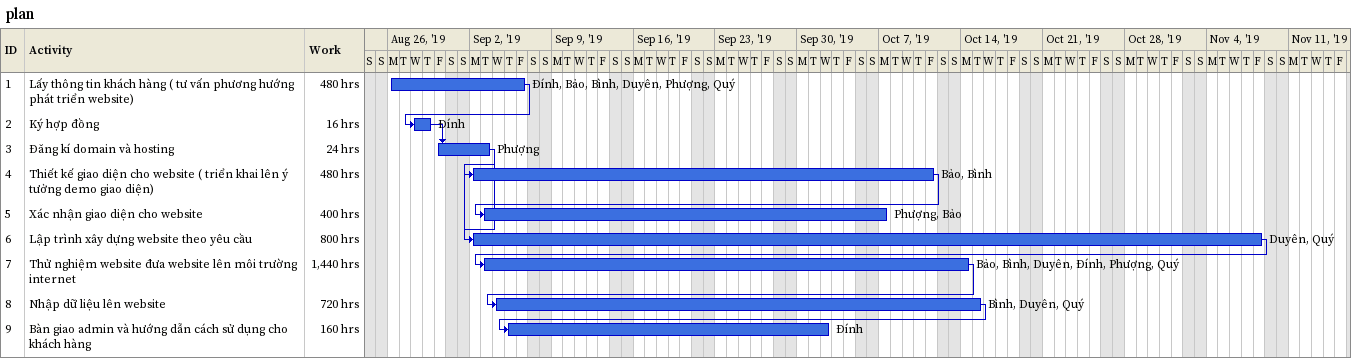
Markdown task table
plan

| ID | Task | Start | Finish | Predecessors | Resources | Work (h) |
|---|---|---|---|---|---|---|
| 1 | Lấy thông tin khách hàng ( tư vấn phương hướng phát triển website) | 2019-08-26 | 2019-09-06 |  | Đính, Bảo, Bình, Duyên, Phượng, Quý | 480 |
| 2 | Ký hợp đồng | 2019-08-28 | 2019-08-29 | 1 | Đính | 16 |
| 3 | Đăng kí domain và hosting | 2019-08-30 | 2019-09-03 | 2 | Phượng | 24 |
| 4 | Thiết kế giao diện cho website ( triển khai lên ý tưởng demo giao diện) | 2019-09-02 | 2019-10-11 | 3 | Bảo, Bình | 480 |
| 5 | Xác nhận giao diện cho website | 2019-09-03 | 2019-10-07 | 4 | Phượng, Bảo | 400 |
| 6 | Lập trình xây dựng website theo yêu cầu | 2019-09-02 | 2019-11-08 | 4SS, 3 | Duyên, Quý | 800 |
| 7 | Thử nghiệm website đưa website lên môi trường internet | 2019-09-03 | 2019-10-14 | 6 | Bảo, Bình, Duyên, Đính, Phượng, Quý | 1440 |
| 8 | Nhập dữ liệu lên website | 2019-09-04 | 2019-10-15 | 7 | Bình, Duyên, Quý | 720 |
| 9 | Bàn giao admin và hướng dẫn cách sử dụng cho khách hàng | 2019-09-05 | 2019-10-02 | 8 | Đính | 160 |
